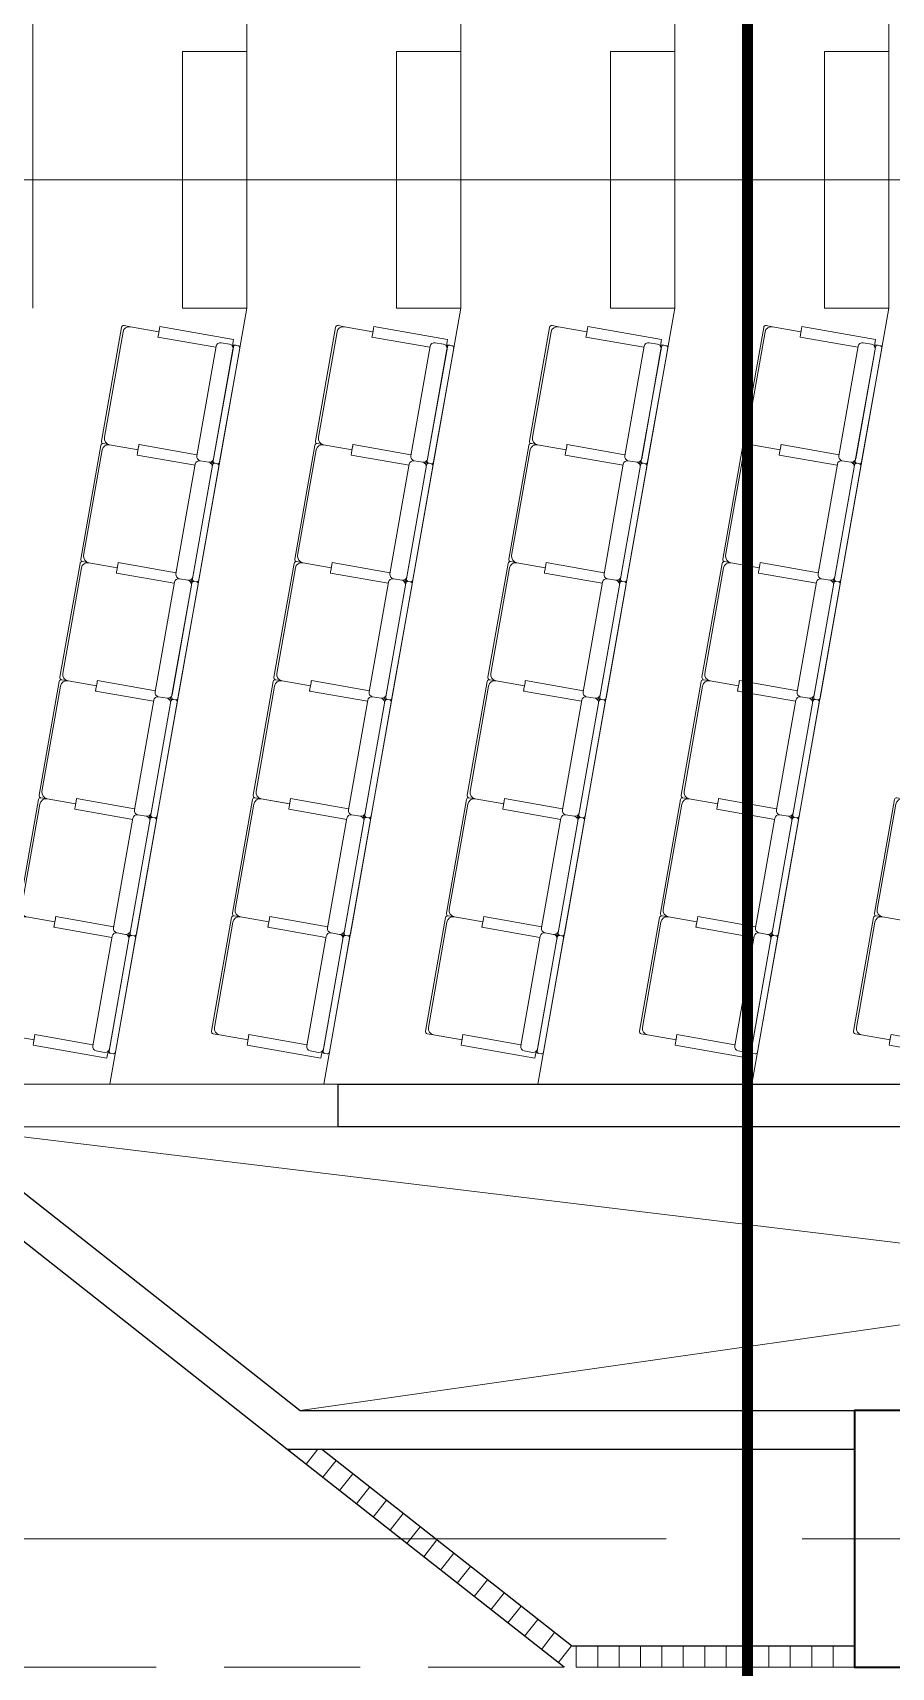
# Model space of a CAD drawing. Header units: millimetres. Extents: x 833576263 to 1668046980, y 817519639 to 1636103653.
# Drawn here: x 834010450 to 834014462, y 818059327 to 818066964 of the extents above; entities that cross this region are included whole.
import ezdxf

# ---------------------------------------------------------------- set-up
doc = ezdxf.new("R2010")
doc.units = ezdxf.units.MM
doc.header["$LTSCALE"] = 100
doc.header["$MEASUREMENT"] = 0
for name, pattern in [('R_LINE_SEC$0$CENTER', [50.8, 31.75, -6.35, 6.35, -6.35]), ('R_P_Grid$0$CENTER', [50.8, 31.75, -6.35, 6.35, -6.35]), ('R_P_LG$0$HIDDEN', [9.525, 6.35, -3.175])]:
    doc.linetypes.add(name, pattern=pattern)
doc.layers.add('R_LINE_SEC$0$M-REFE', color=3, linetype='Continuous')
doc.layers.add('X-REF', color=7, linetype='Continuous')
for name, color, linetype, lineweight in [('R_P_Grid$0$RDA0251', 1, 'R_P_Grid$0$CENTER', 18), ('R_P_LG$0$RDA0621', 7, 'Continuous', 13), ('R_P_LG$0$RDA0624', 7, 'Continuous', 13), ('R_P_LG$0$RDA2202', 3, 'Continuous', 25), ('R_P_LG$0$RDA2203', 11, 'Continuous', 25), ('R_P_LG$0$RDA2301', 7, 'Continuous', 18), ('R_P_LG$0$RDA2302', 7, 'R_P_LG$0$HIDDEN', 18), ('R_P_LG$0$RDA2804S', 2, 'Continuous', 35), ('R_P_LG$0$RDA3351', 7, 'Continuous', 18), ('R_P_LG$0$RDA7202', 1, 'Continuous', 13)]:
    doc.layers.add(name, color=color, linetype=linetype, lineweight=lineweight)

# ---------------------------------------------------------------- blocks, each defined once
blk = doc.blocks.new('R_P_Grid')
at = {"layer": 'R_P_Grid$0$RDA0251'}
blk.add_line((833964515, 818059926.7), (834072885.2, 818059926.7), dxfattribs=at)
blk = doc.blocks.new('R_P_LG$0$P46A_FUNI_Lecture_seat - P46A_FUNI_Lecture_seat-V40-LG_F _5_000 Mpd_')
at = {"layer": 'R_P_LG$0$RDA7202'}
for p, q in [((-280, 270), (-280, 240)), ((-280, 240), (-280, 105)), ((270, 280), (-270, 280)), ((250, 270), (-250, 270)), ((280, 240), (280, 270)), ((280, 105), (280, 240)), ((-305, 105), (-305, -170)), ((-305, 105), (-303.7, 105)), ((-303.7, 105), (-302.1, 105)), ((-302.1, 105), (-297.6, 105)), ((-297.6, 105), (-295, 105)), ((-295, 105), (-265, 105)), ((-265, 105), (-262.4, 105)), ((-262.4, 105), (-260, 105)), ((-260, 105), (-257.9, 105)), ((-257.9, 105), (-255, 105)), ((-255, -170), (-255, 105)), ((255, 105), (255, -170)), ((255, 105), (257.9, 105)), ((257.9, 105), (260, 105)), ((260, 105), (262.4, 105)), ((262.4, 105), (265, 105)), ((265, 105), (295, 105)), ((295, 105), (297.6, 105)), ((297.6, 105), (300, 105)), ((300, 105), (302.1, 105)), ((302.1, 105), (303.7, 105)), ((303.7, 105), (305, 105)), ((305, -170), (305, 105)), ((-280, -190), (-280, -230)), ((260, -170), (-260, -170)), ((280, -230), (280, -190)), ((-273, -245), (-287, -245)), ((-280, -245), (-280, -260)), ((-280, -260), (-280, -270)), ((270, -250), (-270, -250)), ((-270, -280), (270, -280)), ((-260, -250), (260, -250)), ((287, -245), (273, -245)), ((280, -260), (280, -245)), ((280, -270), (280, -260))]:
    blk.add_line(p, q, dxfattribs=at)
for centre, start, end in [((-270, 270), 90, 180), ((270, 270), 0, 90), ((-270, -260), 90, 180), ((-270, -270), 180, 270), ((-270, -270), 180.00001, 270), ((270, -260), 0, 90), ((270, -270), 270, 0), ((270, -270), 285, 0)]:
    blk.add_arc(centre, 10, start, end, dxfattribs=at)
for centre, major_axis, start_param, end_param in [((-250, 240), (0, 30), 0, 1.570796), ((250, 240), (0, 30), 4.712389, 6.283185), ((-260, -190), (0, 20), 0, 1.570796), ((260, -190), (0, 20), 4.712389, 6.283185), ((-260, -230), (0, 20), 1.570796, 3.141593), ((-250, -240), (-2.5, 29.9), 1.655089, 1.953651), ((260, -230), (0, 20), 3.141593, 4.712389), ((250, -240), (6.6, 29.3), 4.490018, 4.766174)]:
    blk.add_ellipse(centre, major_axis=major_axis, ratio=1, start_param=start_param, end_param=end_param, dxfattribs=at)
blk = doc.blocks.new('R_P_LG$0$P46A_FUNI_Lecture_seat - P46A_FUNI_Lecture_seat-V44-LG_F _5_000 Mpd_')
at = {"layer": 'R_P_LG$0$RDA7202'}
for p, q in [((-280, 270), (-280, 240)), ((-280, 240), (-280, 105)), ((270, 280), (-270, 280)), ((250, 270), (-250, 270)), ((280, 240), (280, 270)), ((280, 105), (280, 240)), ((-305, 105), (-305, -170)), ((-305, 105), (-303.7, 105)), ((-303.7, 105), (-302.1, 105)), ((-302.1, 105), (-297.6, 105)), ((-297.6, 105), (-295, 105)), ((-295, 105), (-265, 105)), ((-265, 105), (-262.4, 105)), ((-262.4, 105), (-260, 105)), ((-260, 105), (-257.9, 105)), ((-257.9, 105), (-255, 105)), ((-255, -170), (-255, 105)), ((255, 105), (255, -170)), ((255, 105), (265, 105)), ((265, 105), (295, 105)), ((295, 105), (305, 105)), ((305, -245), (305, 105)), ((-280, -190), (-280, -230)), ((260, -170), (-260, -170)), ((280, -230), (280, -190)), ((-273, -245), (-287, -245)), ((-280, -245), (-280, -260)), ((-280, -260), (-280, -270)), ((270, -250), (-270, -250)), ((-270, -280), (270, -280)), ((-260, -250), (260, -250)), ((295, -245), (273, -245)), ((280, -260), (280, -245)), ((280, -270), (280, -260)), ((305, -245), (295, -245))]:
    blk.add_line(p, q, dxfattribs=at)
for centre, start, end in [((-270, 270), 90, 180), ((270, 270), 0, 90), ((-270, -260), 90, 180), ((-270, -270), 180, 270), ((-270, -270), 180.00001, 270), ((270, -260), 0, 90), ((270, -270), 270, 0), ((270, -270), 285, 0)]:
    blk.add_arc(centre, 10, start, end, dxfattribs=at)
for centre, major_axis, start_param, end_param in [((-250, 240), (0, 30), 0, 1.570796), ((250, 240), (0, 30), 4.712389, 6.283185), ((-260, -190), (0, 20), 0, 1.570796), ((260, -190), (0, 20), 4.712389, 6.283185), ((-260, -230), (0, 20), 1.570796, 3.141593), ((-250, -240), (-2.5, 29.9), 1.655089, 1.953651), ((260, -230), (0, 20), 3.141593, 4.712389), ((250, -240), (6.6, 29.3), 4.490018, 4.766174)]:
    blk.add_ellipse(centre, major_axis=major_axis, ratio=1, start_param=start_param, end_param=end_param, dxfattribs=at)
blk = doc.blocks.new('R_P_LG$0$P46A_FUNI_Lecture_seat - P46A_FUNI_Lecture_seat-V92-LG_F _5_000 Mpd_')
at = {"layer": 'R_P_LG$0$RDA7202'}
for p, q in [((-280, 270), (-280, 240)), ((-280, 240), (-280, 105)), ((270, 280), (-270, 280)), ((250, 270), (-250, 270)), ((280, 240), (280, 270)), ((280, 105), (280, 240)), ((-305, 105), (-305, -245)), ((-305, 105), (-295, 105)), ((-295, 105), (-265, 105)), ((-265, 105), (-255, 105)), ((-255, -170), (-255, 105)), ((255, 105), (255, -170)), ((255, 105), (257.9, 105)), ((257.9, 105), (260, 105)), ((260, 105), (262.4, 105)), ((262.4, 105), (265, 105)), ((265, 105), (295, 105)), ((295, 105), (297.6, 105)), ((297.6, 105), (302.1, 105)), ((302.1, 105), (303.7, 105)), ((303.7, 105), (305, 105)), ((305, -170), (305, 105)), ((-280, -190), (-280, -230)), ((260, -170), (-260, -170)), ((280, -230), (280, -190)), ((-295, -245), (-305, -245)), ((-273, -245), (-295, -245)), ((-280, -245), (-280, -260)), ((-280, -260), (-280, -270)), ((270, -250), (-270, -250)), ((-270, -280), (270, -280)), ((-260, -250), (260, -250)), ((287, -245), (273, -245)), ((280, -260), (280, -245)), ((280, -270), (280, -260))]:
    blk.add_line(p, q, dxfattribs=at)
for centre, radius, start, end in [((-270, 270), 10, 90, 180), ((270, 270), 10, 0, 90), ((-270, -260), 10, 90, 180), ((-270, -270), 10, 180, 270), ((-270, -270), 10, 180, 270), ((-250, -240), 30, 189.65926, 206.76557), ((270, -260), 10, 0, 90), ((270, -270), 10, 270, 0), ((270, -270), 10, 285, 0)]:
    blk.add_arc(centre, radius, start, end, dxfattribs=at)
for centre, major_axis, start_param, end_param in [((-250, 240), (0, 30), 0, 1.570796), ((250, 240), (0, 30), 4.712389, 6.283185), ((-260, -190), (0, 20), 0, 1.570796), ((260, -190), (0, 20), 4.712389, 6.283185), ((-260, -230), (0, 20), 1.570796, 3.141593), ((260, -230), (0, 20), 3.141593, 4.712389), ((250, -240), (6.6, 29.3), 4.490018, 4.766174)]:
    blk.add_ellipse(centre, major_axis=major_axis, ratio=1, start_param=start_param, end_param=end_param, dxfattribs=at)
blk = doc.blocks.new('R_P_LG$0$P46A_FUNI_Lecture_seat - P46A_FUNI_Lecture_seat-V95-LG_F _5_000 Mpd_')
at = {"layer": 'R_P_LG$0$RDA7202'}
for p, q in [((-280, 270), (-280, 240)), ((-280, 240), (-280, 105)), ((270, 280), (-270, 280)), ((250, 270), (-250, 270)), ((280, 240.6), (280, 270)), ((280, 105), (280, 240)), ((-305, 105), (-305, -170)), ((-305, 105), (-303.7, 105)), ((-303.7, 105), (-302.1, 105)), ((-302.1, 105), (-300, 105)), ((-300, 105), (-297.6, 105)), ((-297.6, 105), (-295, 105)), ((-295, 105), (-265, 105)), ((-265, 105), (-262.4, 105)), ((-262.4, 105), (-260, 105)), ((-260, 105), (-257.9, 105)), ((-257.9, 105), (-255, 105)), ((-255, -170), (-255, 105)), ((255, 105), (255, -170)), ((255, 105), (257.9, 105)), ((257.9, 105), (260, 105)), ((260, 105), (262.4, 105)), ((262.4, 105), (265, 105)), ((265, 105), (295, 105)), ((295, 105), (297.6, 105)), ((297.6, 105), (302.1, 105)), ((302.1, 105), (303.7, 105)), ((303.7, 105), (305, 105)), ((305, -170), (305, 105)), ((-280, -190), (-280, -230)), ((260, -170), (-260, -170)), ((280, -230), (280, -190)), ((-273, -245), (-287, -245)), ((-280, -245), (-280, -260)), ((-280, -260), (-280, -270)), ((270, -250), (-270, -250)), ((-270, -280), (270, -280)), ((-260, -250), (260, -250)), ((287, -245), (273, -245)), ((280, -260), (280, -245)), ((280, -270), (280, -260))]:
    blk.add_line(p, q, dxfattribs=at)
for centre, start, end in [((-270, 270), 90, 180), ((270, 270), 0, 90), ((-270, -260), 90, 180), ((-270, -270), 180, 270), ((-270, -270), 180.00001, 270), ((270, -260), 0, 90), ((270, -270), 270, 0), ((270, -270), 285, 0)]:
    blk.add_arc(centre, 10, start, end, dxfattribs=at)
for centre, major_axis, start_param, end_param in [((-250, 240), (0, 30), 0, 1.570796), ((250, 240), (0, 30), 4.712389, 6.283185), ((-260, -190), (0, 20), 0, 1.570796), ((260, -190), (0, 20), 4.712389, 6.283185), ((-260, -230), (0, 20), 1.570796, 3.141593), ((-250, -240), (-2.5, 29.9), 1.655089, 1.953651), ((260, -230), (0, 20), 3.141593, 4.712389), ((250, -240), (6.6, 29.3), 4.490018, 4.766174)]:
    blk.add_ellipse(centre, major_axis=major_axis, ratio=1, start_param=start_param, end_param=end_param, dxfattribs=at)
blk = doc.blocks.new('R_P_LG$0$P46A_FUNI_Lecture_seat - P46A_FUNI_Lecture_seat-V96-LG_F _5_000 Mpd_')
at = {"layer": 'R_P_LG$0$RDA7202'}
for p, q in [((-280, 270), (-280, 240.6)), ((-280, 240), (-280, 105)), ((270, 280), (-270, 280)), ((250, 270), (-250, 270)), ((280, 240), (280, 270)), ((280, 105), (280, 240)), ((-305, 105), (-305, -170)), ((-305, 105), (-303.7, 105)), ((-303.7, 105), (-302.1, 105)), ((-302.1, 105), (-300, 105)), ((-300, 105), (-297.6, 105)), ((-297.6, 105), (-295, 105)), ((-295, 105), (-265, 105)), ((-265, 105), (-262.4, 105)), ((-262.4, 105), (-260, 105)), ((-260, 105), (-257.9, 105)), ((-257.9, 105), (-255, 105)), ((-255, -170), (-255, 105)), ((255, 105), (255, -170)), ((255, 105), (257.9, 105)), ((257.9, 105), (260, 105)), ((260, 105), (262.4, 105)), ((262.4, 105), (265, 105)), ((265, 105), (295, 105)), ((295, 105), (297.6, 105)), ((297.6, 105), (302.1, 105)), ((302.1, 105), (303.7, 105)), ((303.7, 105), (305, 105)), ((305, -170), (305, 105)), ((-280, -190), (-280, -230)), ((260, -170), (-260, -170)), ((280, -230), (280, -190)), ((-273, -245), (-287, -245)), ((-280, -245), (-280, -260)), ((-280, -260), (-280, -270)), ((270, -250), (-270, -250)), ((-270, -280), (270, -280)), ((-260, -250), (260, -250)), ((287, -245), (273, -245)), ((280, -260), (280, -245)), ((280, -270), (280, -260))]:
    blk.add_line(p, q, dxfattribs=at)
for centre, start, end in [((-270, 270), 90, 180), ((270, 270), 0, 90), ((-270, -260), 90, 180), ((-270, -270), 180, 270), ((-270, -270), 180.00001, 270), ((270, -260), 0, 90), ((270, -270), 270, 0), ((270, -270), 285, 0)]:
    blk.add_arc(centre, 10, start, end, dxfattribs=at)
for centre, major_axis, start_param, end_param in [((-250, 240), (0, 30), 0, 1.570796), ((250, 240), (0, 30), 4.712389, 6.283185), ((-260, -190), (0, 20), 0, 1.570796), ((260, -190), (0, 20), 4.712389, 6.283185), ((-260, -230), (0, 20), 1.570796, 3.141593), ((-250, -240), (-2.5, 29.9), 1.655089, 1.953651), ((260, -230), (0, 20), 3.141593, 4.712389), ((250, -240), (6.6, 29.3), 4.490018, 4.766174)]:
    blk.add_ellipse(centre, major_axis=major_axis, ratio=1, start_param=start_param, end_param=end_param, dxfattribs=at)
blk = doc.blocks.new('R_P_LG$0$P46A_FUNI_Lecture_seat - P46A_FUNI_Lecture_seat-V94-LG_F _5_000 Mpd_')
at = {"layer": 'R_P_LG$0$RDA7202'}
for p, q in [((-280, 270), (-280, 240)), ((-280, 240), (-280, 105)), ((270, 280), (-270, 280)), ((250, 270), (-250, 270)), ((280, 240), (280, 270)), ((280, 105), (280, 240)), ((-305, 105), (-305, -170)), ((-305, 105), (-303.7, 105)), ((-303.7, 105), (-302.1, 105)), ((-302.1, 105), (-300, 105)), ((-300, 105), (-297.6, 105)), ((-297.6, 105), (-295, 105)), ((-295, 105), (-265, 105)), ((-265, 105), (-262.4, 105)), ((-262.4, 105), (-260, 105)), ((-260, 105), (-257.9, 105)), ((-257.9, 105), (-255, 105)), ((-255, -170), (-255, 105)), ((255, 105), (255, -170)), ((255, 105), (257.9, 105)), ((257.9, 105), (260, 105)), ((260, 105), (262.4, 105)), ((262.4, 105), (265, 105)), ((265, 105), (295, 105)), ((295, 105), (297.6, 105)), ((297.6, 105), (302.1, 105)), ((302.1, 105), (303.7, 105)), ((303.7, 105), (305, 105)), ((305, -170), (305, 105)), ((-280, -190), (-280, -230)), ((260, -170), (-260, -170)), ((280, -230), (280, -190)), ((-273, -245), (-287, -245)), ((-280, -245), (-280, -260)), ((-280, -260), (-280, -270)), ((270, -250), (-270, -250)), ((-270, -280), (270, -280)), ((-260, -250), (260, -250)), ((287, -245), (273, -245)), ((280, -260), (280, -245)), ((280, -270), (280, -260))]:
    blk.add_line(p, q, dxfattribs=at)
for centre, start, end in [((-270, 270), 90, 180), ((270, 270), 0, 90), ((-270, -260), 90, 180), ((-270, -270), 180, 270), ((-270, -270), 180.00001, 270), ((270, -260), 0, 90), ((270, -270), 270, 0), ((270, -270), 285, 0)]:
    blk.add_arc(centre, 10, start, end, dxfattribs=at)
for centre, major_axis, start_param, end_param in [((-250, 240), (0, 30), 0, 1.570796), ((250, 240), (0, 30), 4.712389, 6.283185), ((-260, -190), (0, 20), 0, 1.570796), ((260, -190), (0, 20), 4.712389, 6.283185), ((-260, -230), (0, 20), 1.570796, 3.141593), ((-250, -240), (-2.5, 29.9), 1.655089, 1.953651), ((260, -230), (0, 20), 3.141593, 4.712389), ((250, -240), (6.6, 29.3), 4.490018, 4.766174)]:
    blk.add_ellipse(centre, major_axis=major_axis, ratio=1, start_param=start_param, end_param=end_param, dxfattribs=at)
blk = doc.blocks.new('R_P_LG$0$P46A_FUNI_Lecture_seat - P46A_FUNI_Lecture_seat-V39-LG_F _5_000 Mpd_')
at = {"layer": 'R_P_LG$0$RDA7202'}
for p, q in [((-280, 270), (-280, 240)), ((-280, 240), (-280, 105)), ((270, 280), (-270, 280)), ((250, 270), (-250, 270)), ((280, 240), (280, 270)), ((280, 105), (280, 240)), ((-305, 105), (-305, -170)), ((-305, 105), (-303.7, 105)), ((-303.7, 105), (-302.1, 105)), ((-302.1, 105), (-300, 105)), ((-300, 105), (-297.6, 105)), ((-297.6, 105), (-295, 105)), ((-295, 105), (-265, 105)), ((-265, 105), (-262.4, 105)), ((-262.4, 105), (-260, 105)), ((-260, 105), (-257.9, 105)), ((-257.9, 105), (-255, 105)), ((-255, -170), (-255, 105)), ((255, 105), (255, -170)), ((255, 105), (265, 105)), ((265, 105), (295, 105)), ((295, 105), (305, 105)), ((305, -245), (305, 105)), ((-280, -190), (-280, -230)), ((260, -170), (-260, -170)), ((280, -230), (280, -190)), ((-273, -245), (-287, -245)), ((-280, -245), (-280, -260)), ((-280, -260), (-280, -270)), ((270, -250), (-270, -250)), ((-270, -280), (270, -280)), ((-260, -250), (260, -250)), ((295, -245), (273, -245)), ((280, -260), (280, -245)), ((280, -270), (280, -260)), ((305, -245), (295, -245))]:
    blk.add_line(p, q, dxfattribs=at)
for centre, start, end in [((-270, 270), 90, 180), ((270, 270), 0, 90), ((-270, -260), 90, 180), ((-270, -270), 180, 270), ((-270, -270), 180.00001, 270), ((270, -260), 0, 90), ((270, -270), 270, 0), ((270, -270), 285, 0)]:
    blk.add_arc(centre, 10, start, end, dxfattribs=at)
for centre, major_axis, start_param, end_param in [((-250, 240), (0, 30), 0, 1.570796), ((250, 240), (0, 30), 4.712389, 6.283185), ((-260, -190), (0, 20), 0, 1.570796), ((260, -190), (0, 20), 4.712389, 6.283185), ((-260, -230), (0, 20), 1.570796, 3.141593), ((-250, -240), (-2.5, 29.9), 1.655089, 1.953651), ((260, -230), (0, 20), 3.141593, 4.712389), ((250, -240), (6.6, 29.3), 4.490018, 4.766174)]:
    blk.add_ellipse(centre, major_axis=major_axis, ratio=1, start_param=start_param, end_param=end_param, dxfattribs=at)
blk = doc.blocks.new('R_P_LG$0$P46A_FUNI_Lecture_seat - P46A_FUNI_Lecture_seat-3327715-LG_F _5_000 Mpd_')
at = {"layer": 'R_P_LG$0$RDA7202'}
for p, q in [((-280, 270), (-280, 240)), ((-280, 240), (-280, 105)), ((270, 280), (-270, 280)), ((250, 270), (-250, 270)), ((280, 240), (280, 270)), ((280, 105), (280, 240)), ((-305, 105), (-305, -245)), ((-305, 105), (-295, 105)), ((-295, 105), (-265, 105)), ((-265, 105), (-255, 105)), ((-255, -170), (-255, 105)), ((255, 105), (255, -170)), ((255, 105), (257.9, 105)), ((257.9, 105), (260, 105)), ((260, 105), (262.4, 105)), ((262.4, 105), (265, 105)), ((265, 105), (295, 105)), ((295, 105), (297.6, 105)), ((297.6, 105), (300, 105)), ((300, 105), (302.1, 105)), ((302.1, 105), (303.7, 105)), ((303.7, 105), (305, 105)), ((305, -170), (305, 105)), ((-280, -190), (-280, -230)), ((260, -170), (-260, -170)), ((280, -230), (280, -190)), ((-295, -245), (-305, -245)), ((-273, -245), (-295, -245)), ((-280, -245), (-280, -260)), ((-280, -260), (-280, -270)), ((270, -250), (-270, -250)), ((-270, -280), (270, -280)), ((-260, -250), (260, -250)), ((287, -245), (273, -245)), ((280, -260), (280, -245)), ((280, -270), (280, -260))]:
    blk.add_line(p, q, dxfattribs=at)
for centre, radius, start, end in [((-270, 270), 10, 90, 180), ((270, 270), 10, 0, 90), ((-270, -260), 10, 90, 180), ((-270, -270), 10, 180, 270), ((-270, -270), 10, 180, 270), ((-250, -240), 30, 189.65926, 206.76557), ((270, -260), 10, 0, 90), ((270, -270), 10, 270, 0), ((270, -270), 10, 285, 0)]:
    blk.add_arc(centre, radius, start, end, dxfattribs=at)
for centre, major_axis, start_param, end_param in [((-250, 240), (0, 30), 0, 1.570796), ((250, 240), (0, 30), 4.712389, 6.283185), ((-260, -190), (0, 20), 0, 1.570796), ((260, -190), (0, 20), 4.712389, 6.283185), ((-260, -230), (0, 20), 1.570796, 3.141593), ((260, -230), (0, 20), 3.141593, 4.712389), ((250, -240), (6.6, 29.3), 4.490018, 4.766174)]:
    blk.add_ellipse(centre, major_axis=major_axis, ratio=1, start_param=start_param, end_param=end_param, dxfattribs=at)
blk = doc.blocks.new('R_P_LG$0$P46A_FUNI_Lecture_seat - P46A_FUNI_Lecture_seat-V97-LG_F _5_000 Mpd_')
at = {"layer": 'R_P_LG$0$RDA7202'}
for p, q in [((-280, 270), (-280, 240)), ((-280, 240), (-280, 105)), ((270, 280), (-270, 280)), ((250, 270), (-250, 270)), ((280, 240), (280, 270)), ((280, 105), (280, 240)), ((-305, 105), (-305, -170)), ((-305, 105), (-303.7, 105)), ((-303.7, 105), (-302.1, 105)), ((-302.1, 105), (-300, 105)), ((-300, 105), (-295, 105)), ((-295, 105), (-265, 105)), ((-265, 105), (-262.4, 105)), ((-262.4, 105), (-260, 105)), ((-260, 105), (-257.9, 105)), ((-257.9, 105), (-255, 105)), ((-255, -170), (-255, 105)), ((255, 105), (255, -170)), ((255, 105), (257.9, 105)), ((257.9, 105), (260, 105)), ((260, 105), (262.4, 105)), ((262.4, 105), (265, 105)), ((265, 105), (295, 105)), ((295, 105), (297.6, 105)), ((297.6, 105), (300, 105)), ((300, 105), (302.1, 105)), ((302.1, 105), (303.7, 105)), ((303.7, 105), (305, 105)), ((305, -170), (305, 105)), ((-280, -190), (-280, -230)), ((260, -170), (-260, -170)), ((280, -230), (280, -190)), ((-273, -245), (-287, -245)), ((-280, -245), (-280, -260)), ((-280, -260), (-280, -270)), ((270, -250), (-270, -250)), ((-270, -280), (270, -280)), ((-260, -250), (260, -250)), ((287, -245), (273, -245)), ((280, -260), (280, -245)), ((280, -270), (280, -260))]:
    blk.add_line(p, q, dxfattribs=at)
for centre, start, end in [((-270, 270), 90, 180), ((270, 270), 0, 90), ((-270, -260), 90, 180), ((-270, -270), 180, 270), ((-270, -270), 180.00001, 270), ((270, -260), 0, 90), ((270, -270), 270, 0), ((270, -270), 285, 0)]:
    blk.add_arc(centre, 10, start, end, dxfattribs=at)
for centre, major_axis, start_param, end_param in [((-250, 240), (0, 30), 0, 1.570796), ((250, 240), (0, 30), 4.712389, 6.283185), ((-260, -190), (0, 20), 0, 1.570796), ((260, -190), (0, 20), 4.712389, 6.283185), ((-260, -230), (0, 20), 1.570796, 3.141593), ((-250, -240), (-2.5, 29.9), 1.655089, 1.953651), ((260, -230), (0, 20), 3.141593, 4.712389), ((250, -240), (6.6, 29.3), 4.490018, 4.766174)]:
    blk.add_ellipse(centre, major_axis=major_axis, ratio=1, start_param=start_param, end_param=end_param, dxfattribs=at)
blk = doc.blocks.new('R_P_LG$0$P46A_FUNI_Lecture_seat - P46A_FUNI_Lecture_seat-V98-LG_F _5_000 Mpd_')
at = {"layer": 'R_P_LG$0$RDA7202'}
for p, q in [((-280, 270), (-280, 240)), ((-280, 240), (-280, 105)), ((270, 280), (-270, 280)), ((250, 270), (-250, 270)), ((280, 240), (280, 270)), ((280, 105), (280, 240)), ((-305, 105), (-305, -170)), ((-305, 105), (-303.7, 105)), ((-303.7, 105), (-302.1, 105)), ((-302.1, 105), (-300, 105)), ((-300, 105), (-295, 105)), ((-295, 105), (-265, 105)), ((-265, 105), (-262.4, 105)), ((-262.4, 105), (-260, 105)), ((-260, 105), (-257.9, 105)), ((-257.9, 105), (-255, 105)), ((-255, -170), (-255, 105)), ((255, 105), (255, -170)), ((255, 105), (265, 105)), ((265, 105), (295, 105)), ((295, 105), (305, 105)), ((305, -245), (305, 105)), ((-280, -190), (-280, -230)), ((260, -170), (-260, -170)), ((280, -230), (280, -190)), ((-273, -245), (-287, -245)), ((-280, -245), (-280, -260)), ((-280, -260), (-280, -270)), ((270, -250), (-270, -250)), ((-270, -280), (270, -280)), ((-260, -250), (260, -250)), ((295, -245), (273, -245)), ((280, -260), (280, -245)), ((280, -270), (280, -260)), ((305, -245), (295, -245))]:
    blk.add_line(p, q, dxfattribs=at)
for centre, start, end in [((-270, 270), 90, 180), ((270, 270), 0, 90), ((-270, -260), 90, 180), ((-270, -270), 180, 270), ((-270, -270), 180.00001, 270), ((270, -260), 0, 90), ((270, -270), 270, 0), ((270, -270), 285, 0)]:
    blk.add_arc(centre, 10, start, end, dxfattribs=at)
for centre, major_axis, start_param, end_param in [((-250, 240), (0, 30), 0, 1.570796), ((250, 240), (0, 30), 4.712389, 6.283185), ((-260, -190), (0, 20), 0, 1.570796), ((260, -190), (0, 20), 4.712389, 6.283185), ((-260, -230), (0, 20), 1.570796, 3.141593), ((-250, -240), (-2.5, 29.9), 1.655089, 1.953651), ((260, -230), (0, 20), 3.141593, 4.712389), ((250, -240), (6.6, 29.3), 4.490018, 4.766174)]:
    blk.add_ellipse(centre, major_axis=major_axis, ratio=1, start_param=start_param, end_param=end_param, dxfattribs=at)
blk = doc.blocks.new('R_P_LG')
at = {"layer": 'R_P_LG$0$RDA0621'}
h = blk.add_hatch(dxfattribs=at)
h.set_pattern_fill('_USER', color=256, scale=100, angle=-38.23483639, double=1, pattern_type=0)
h.set_pattern_definition([(321.765, (834013517.18, 818058993.48), (61.8886, 78.548), []), (51.765, (834013517.18, 818058993.48), (-78.548, 61.8886), [])])
h.paths.add_polyline_path([(834012932.6832, 818059326.7), (834011638.1148, 818060346.7), (834011799.6954, 818060346.7), (834012967.3453, 818059426.7)])
h = blk.add_hatch(dxfattribs=at)
h.set_pattern_fill('_USER', color=256, scale=100, double=1, pattern_type=0)
h.set_pattern_definition([(0, (834014890, 818059426.7), (0, 100), []), (90, (834014890, 818059426.7), (-100, 6e-15), [])])
h.paths.add_polyline_path([(834014290, 818059326.7), (834012989.9999, 818059326.7), (834012989.9999, 818059426.7), (834014290, 818059426.7)])
at = {"layer": 'R_P_LG$0$RDA0624', "lineweight": 18}
h = blk.add_hatch(dxfattribs=at)
h.set_pattern_fill('DOTS', color=4, scale=90, angle=45, style=0)
h.set_pattern_definition([(45, (0, 0), (-50.513940681, 151.541822043), [0, -142.875])])
edge = h.paths.add_edge_path()
edge.add_arc((834065390, 818020126.7), 13000, 75, 90)
edge.add_line((834065390, 818033126.7), (833989233.5977, 818033126.7))
edge.add_arc((833989233.5977, 818040126.7), 7000, 227.47847394, 269.99999999, ccw=False)
edge.add_line((833984502.5276, 818034967.5358), (833978583.9299, 818040395.0234))
edge.add_arc((833983315, 818045554.1877), 7000, 180, 227.47847394, ccw=False)
edge.add_line((833976315, 818045554.1877), (833976315, 818098726.7))
edge.add_arc((833983314.9761, 818098726.7099), 6999.9761, 115.841715, 180.00008101, ccw=False)
edge.add_line((833980263.7812, 818105026.7), (834002230.1033, 818105026.7))
edge.add_line((834002230.1033, 818105026.7), (834002230.4132, 818116699.7))
edge.add_line((834002230.4132, 818116699.7), (833958315, 818116699.7))
edge.add_line((833958315, 818116699.7), (833958315, 818110699.7))
edge.add_line((833958315, 818110699.7), (833963315, 818110699.7))
edge.add_arc((833963315, 818103699.7), 7000, 0, 90, ccw=False)
edge.add_line((833970315, 818103699.7), (833970315, 818045554.1877))
edge.add_arc((833983315, 818045554.1877), 13000, 180, 227.47847393)
edge.add_line((833974528.727, 818035972.8826), (833980447.3247, 818030545.395))
edge.add_arc((833989233.5977, 818040126.7), 13000, 227.47847393, 270)
edge.add_line((833989233.5977, 818027126.7), (834065245.1822, 818027126.7))
edge.add_arc((834065245.1822, 818019026.7), 8100, 75, 90, ccw=False)
edge.add_line((834067341.6165, 818026850.6992), (834090782.7579, 818020569.6643))
edge.add_arc((834094147.4055, 818033126.7), 13000, 255, 270)
edge.add_line((834094147.4055, 818020126.7), (834118759.2741, 818020126.7))
edge.add_arc((834118759.2741, 818033126.7), 13000, 270, 282.26165437)
edge.add_line((834121520.1679, 818020423.257), (834124956.9903, 818021170.1963))
edge.add_arc((834126677.2395, 818013254.9741), 8100, 20.44433993, 102.26165437, ccw=False)
edge.add_arc((834190761.1764, 818035930.696), 59878.7776, 183.670517332, 199.356395537, ccw=False)
edge.add_line((834131005.2286, 818032097.3284), (834127870.7181, 818029996.4247))
edge.add_line((834127870.7181, 818029996.4247), (834126362.9837, 818029715.8154))
edge.add_arc((834117071.8823, 818047426.7), 20000, 270, 297.68143099, ccw=False)
edge.add_line((834117071.8823, 818027426.7), (834089164.0869, 818027426.7))
edge.add_arc((834089164.0869, 818033426.7), 6000, 255.00000001, 270, ccw=False)
edge.add_line((834087611.1726, 818027631.1451), (834068754.6476, 818032683.7357))
at = {"layer": 'R_P_LG$0$RDA2202'}
for p, q in [((834009765, 818062051.7), (834011700.5067, 818060526.7)), ((834011878, 818062051.7), (834021115.8835, 818062051.7)), ((834011878, 818061851.7), (834011878, 818062051.7)), ((834021080.6181, 818061851.7), (834011878, 818061851.7)), ((834011638.1148, 818060346.7), (834010108.7472, 818061551.7)), ((834011700.5067, 818060526.7), (834014290, 818060526.7)), ((834011638.1148, 818060346.7), (834014290, 818060346.7))]:
    blk.add_line(p, q, dxfattribs=at)
at = {"layer": 'R_P_LG$0$RDA2203'}
for p, q in [((834012932.6832, 818059326.7), (834011638.1148, 818060346.7)), ((834012967.3453, 818059426.7), (834011799.6954, 818060346.7)), ((834012967.3453, 818059426.7), (834014290, 818059426.7))]:
    blk.add_line(p, q, dxfattribs=at)
at = {"layer": 'R_P_LG$0$RDA2301'}
for p, q in [((834010450, 818075626.7), (834010450, 818065676.7)), ((834011450, 818075626.7), (834011450, 818065676.7)), ((834012450, 818075626.7), (834012450, 818065676.7)), ((834013450, 818075626.7), (834013450, 818065676.7)), ((834014450, 818075626.7), (834014450, 818065676.7)), ((834011150, 818066876.7), (834011450, 818066876.7)), ((834011150, 818066876.7), (834011150, 818065676.7)), ((834012150, 818066876.7), (834012450, 818066876.7)), ((834012150, 818066876.7), (834012150, 818065676.7)), ((834013150, 818066876.7), (834013450, 818066876.7)), ((834013150, 818066876.7), (834013150, 818065676.7)), ((834014150, 818066876.7), (834014450, 818066876.7)), ((834014150, 818066876.7), (834014150, 818065676.7)), ((834021450, 818066276.7), (834006450, 818066276.7)), ((834010810.8147, 818062051.7), (834011450, 818065676.7)), ((834011450, 818065676.7), (834011150, 818065676.7)), ((834011810.8147, 818062051.7), (834012450, 818065676.7)), ((834012450, 818065676.7), (834012150, 818065676.7)), ((834012810.8147, 818062051.7), (834013450, 818065676.7)), ((834013450, 818065676.7), (834013150, 818065676.7)), ((834013810.8147, 818062051.7), (834014450, 818065676.7)), ((834014450, 818065676.7), (834014150, 818065676.7)), ((834011878, 818062051.7), (834009765, 818062051.7)), ((834011878, 818061851.7), (834010018.8369, 818061851.7))]:
    blk.add_line(p, q, dxfattribs=at)
at = {"layer": 'R_P_LG$0$RDA2302'}
blk.add_line((834012932.6832, 818059326.7), (834005490, 818059326.7), dxfattribs=at)
at = {"layer": 'R_P_LG$0$RDA2804S'}
blk.add_lwpolyline([(834015490, 818060526.7), (834014290, 818060526.7), (834014290, 818059326.7), (834015490, 818059326.7)], close=True, dxfattribs=at)
at = {"layer": 'R_P_LG$0$RDA3351'}
for p, q in [((834020970, 818060526.7), (834010018.8369, 818061851.7)), ((834011700.5071, 818060526.7), (834020970, 818061851.7))]:
    blk.add_line(p, q, dxfattribs=at)
at = {"layer": 'R_P_LG$0$RDA7202', "xscale": -0.9999999999999987, "rotation": 80.00000001246559}
for name, p in [('R_P_LG$0$P46A_FUNI_Lecture_seat - P46A_FUNI_Lecture_seat-3327715-LG_F _5_000 Mpd_', (834011094.5186, 818065273.1205)), ('R_P_LG$0$P46A_FUNI_Lecture_seat - P46A_FUNI_Lecture_seat-3327715-LG_F _5_000 Mpd_', (834012094.5186, 818065273.1205)), ('R_P_LG$0$P46A_FUNI_Lecture_seat - P46A_FUNI_Lecture_seat-V92-LG_F _5_000 Mpd_', (834013094.5186, 818065273.1205)), ('R_P_LG$0$P46A_FUNI_Lecture_seat - P46A_FUNI_Lecture_seat-V92-LG_F _5_000 Mpd_', (834014094.5186, 818065273.1205)), ('R_P_LG$0$P46A_FUNI_Lecture_seat - P46A_FUNI_Lecture_seat-V97-LG_F _5_000 Mpd_', (834010997.2756, 818064721.6281)), ('R_P_LG$0$P46A_FUNI_Lecture_seat - P46A_FUNI_Lecture_seat-V40-LG_F _5_000 Mpd_', (834011997.2756, 818064721.6281)), ('R_P_LG$0$P46A_FUNI_Lecture_seat - P46A_FUNI_Lecture_seat-V94-LG_F _5_000 Mpd_', (834012997.2756, 818064721.6281)), ('R_P_LG$0$P46A_FUNI_Lecture_seat - P46A_FUNI_Lecture_seat-V95-LG_F _5_000 Mpd_', (834013997.2756, 818064721.6281)), ('R_P_LG$0$P46A_FUNI_Lecture_seat - P46A_FUNI_Lecture_seat-V97-LG_F _5_000 Mpd_', (834010900.0326, 818064170.1358)), ('R_P_LG$0$P46A_FUNI_Lecture_seat - P46A_FUNI_Lecture_seat-V40-LG_F _5_000 Mpd_', (834011900.0326, 818064170.1358)), ('R_P_LG$0$P46A_FUNI_Lecture_seat - P46A_FUNI_Lecture_seat-V94-LG_F _5_000 Mpd_', (834012900.0326, 818064170.1358)), ('R_P_LG$0$P46A_FUNI_Lecture_seat - P46A_FUNI_Lecture_seat-V96-LG_F _5_000 Mpd_', (834013900.0326, 818064170.1358)), ('R_P_LG$0$P46A_FUNI_Lecture_seat - P46A_FUNI_Lecture_seat-V97-LG_F _5_000 Mpd_', (834010802.7896, 818063618.6434)), ('R_P_LG$0$P46A_FUNI_Lecture_seat - P46A_FUNI_Lecture_seat-V40-LG_F _5_000 Mpd_', (834011802.7896, 818063618.6434)), ('R_P_LG$0$P46A_FUNI_Lecture_seat - P46A_FUNI_Lecture_seat-V94-LG_F _5_000 Mpd_', (834012802.7896, 818063618.6434)), ('R_P_LG$0$P46A_FUNI_Lecture_seat - P46A_FUNI_Lecture_seat-V94-LG_F _5_000 Mpd_', (834013802.7896, 818063618.6434)), ('R_P_LG$0$P46A_FUNI_Lecture_seat - P46A_FUNI_Lecture_seat-V97-LG_F _5_000 Mpd_', (834010705.5467, 818063067.1511)), ('R_P_LG$0$P46A_FUNI_Lecture_seat - P46A_FUNI_Lecture_seat-V40-LG_F _5_000 Mpd_', (834011705.5467, 818063067.1511)), ('R_P_LG$0$P46A_FUNI_Lecture_seat - P46A_FUNI_Lecture_seat-V94-LG_F _5_000 Mpd_', (834012705.5467, 818063067.1511)), ('R_P_LG$0$P46A_FUNI_Lecture_seat - P46A_FUNI_Lecture_seat-V94-LG_F _5_000 Mpd_', (834013705.5467, 818063067.1511)), ('R_P_LG$0$P46A_FUNI_Lecture_seat - P46A_FUNI_Lecture_seat-V40-LG_F _5_000 Mpd_', (834014705.5467, 818063067.1511)), ('R_P_LG$0$P46A_FUNI_Lecture_seat - P46A_FUNI_Lecture_seat-V98-LG_F _5_000 Mpd_', (834010608.3037, 818062515.6588)), ('R_P_LG$0$P46A_FUNI_Lecture_seat - P46A_FUNI_Lecture_seat-V44-LG_F _5_000 Mpd_', (834011608.3037, 818062515.6588)), ('R_P_LG$0$P46A_FUNI_Lecture_seat - P46A_FUNI_Lecture_seat-V39-LG_F _5_000 Mpd_', (834012608.3037, 818062515.6588)), ('R_P_LG$0$P46A_FUNI_Lecture_seat - P46A_FUNI_Lecture_seat-V39-LG_F _5_000 Mpd_', (834013608.3037, 818062515.6588)), ('R_P_LG$0$P46A_FUNI_Lecture_seat - P46A_FUNI_Lecture_seat-V44-LG_F _5_000 Mpd_', (834014608.3037, 818062515.6588))]:
    blk.add_blockref(name, p, dxfattribs=at)
blk = doc.blocks.new('R_LINE_SEC')
at = {"layer": 'R_LINE_SEC$0$M-REFE', "linetype": 'R_LINE_SEC$0$CENTER', "const_width": 50}
blk.add_lwpolyline([(834013790, 818022093.1), (834013790, 818120926.7)], dxfattribs=at)

msp = doc.modelspace()

# ---------------------------------------------------------------- block references
at = {"layer": 'X-REF'}
for name in ['R_P_LG', 'R_P_Grid', 'R_LINE_SEC']:
    msp.add_blockref(name, (0, 0), dxfattribs=at)

doc.saveas('drawing.dxf')
